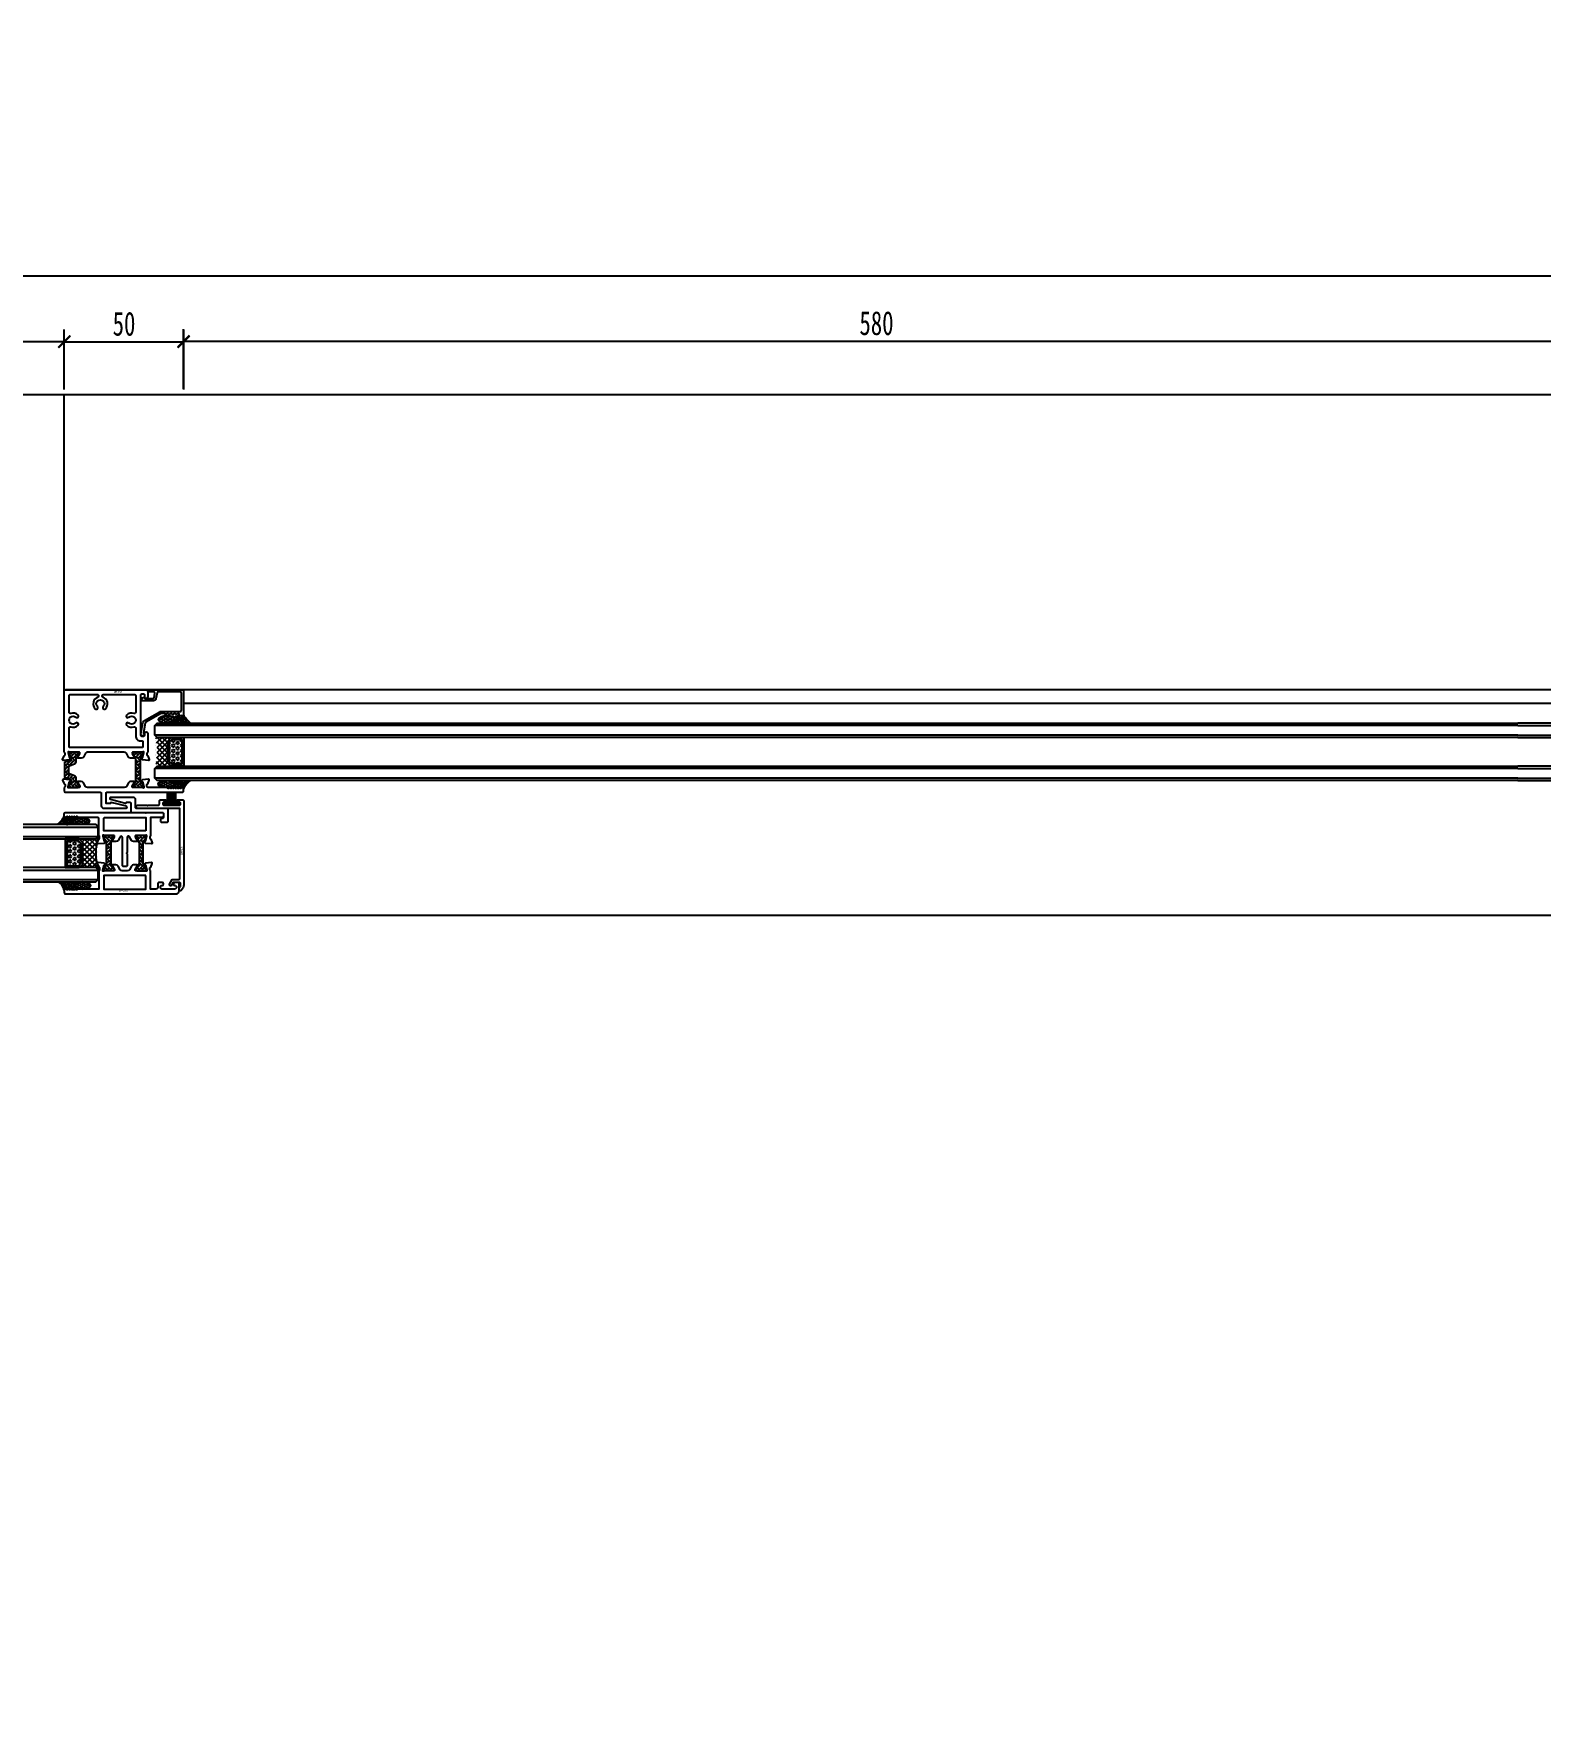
# Model space of a CAD drawing. Header units: millimetres. Extents: x 51249 to 2766742, y -599687 to -1280.
# Drawn here: x 87862 to 88492, y -122276 to -121568 of the extents above; entities that cross this region are included whole.
import ezdxf
from ezdxf.enums import TextEntityAlignment as Align

# ---------------------------------------------------------------- set-up
doc = ezdxf.new("R2010")
doc.units = ezdxf.units.MM
doc.header["$LTSCALE"] = 10
doc.header["$PDMODE"] = 3
doc.linetypes.add('LG', pattern=[4.1, 4, 0.1])
for name, color, linetype in [('2-NORM', 3, 'Continuous'), ('2FC', 2, 'Continuous'), ('2FJ', 4, 'Continuous'), ('2MB1', 3, 'Continuous'), ('2PJ', 4, 'Continuous'), ('2TC', 8, 'Continuous'), ('2ZC', 3, 'Continuous'), ('CHICUN', 6, 'LG'), ('D-Detail(节点图层)', 134, 'Continuous'), ('F-地坪填充', 250, 'Continuous'), ('填充层', 8, 'Continuous'), ('文字', 2, 'Continuous'), ('标注层', 6, 'Continuous'), ('看线层', 4, 'Continuous')]:
    doc.layers.add(name, color=color, linetype=linetype)
doc.styles.add('DIM', font='SimSun.ttf', dxfattribs={"width": 0.7})
doc.styles.add('kld-T', font='ros1.shx', dxfattribs={"width": 0.75, "bigfont": 'hztxt.shx'})
doc.dimstyles.new('25', dxfattribs={"dimscale": 25, "dimtxt": 2, "dimasz": 1, "dimexe": 1, "dimexo": 1, "dimgap": 0.5, "dimtad": 1, "dimdec": 0, "dimzin": 0, "dimdsep": 46, "dimtxsty": 'DIM', "dimblk": 'ARCHTICK', "dimcen": 0, "dimclrd": 5, "dimclre": 5, "dimclrt": 35, "dimadec": 0, "dimazin": 0, "dimtfac": 0.5, "dimtdec": 0, "dimtix": 1, "dimtmove": 2, "dimatfit": 2, "dimldrblk": 'A', "dimfxl": 0, "dimtolj": 1, "dimtzin": 0, "dimlwd": -1, "dimlwe": -1, "dimarcsym": 0})
doc.dimstyles.new('5', dxfattribs={"dimscale": 5, "dimtxt": 2, "dimasz": 1, "dimexe": 1, "dimexo": 1, "dimgap": 0.5, "dimtad": 1, "dimdec": 0, "dimrnd": 5, "dimzin": 0, "dimdsep": 46, "dimtxsty": 'DIM', "dimblk": 'ARCHTICK', "dimcen": 0, "dimclrd": 5, "dimclre": 5, "dimclrt": 35, "dimadec": 0, "dimazin": 0, "dimtfac": 0.5, "dimtdec": 0, "dimtix": 1, "dimtmove": 2, "dimatfit": 2, "dimldrblk": 'A', "dimfxl": 0, "dimtolj": 1, "dimtzin": 0, "dimlwd": -1, "dimlwe": -1, "dimarcsym": 0})

# ---------------------------------------------------------------- blocks, each defined once
blk = doc.blocks.new('A$C65A05CFE')
h = blk.add_hatch()
h.set_pattern_fill('ANSI37', color=3, scale=0.2, style=0)
h.set_pattern_definition([(45, (-817.0369, -920.79526), (-0.4490128, 0.4490128), []), (135, (-817.0369, -920.79526), (-0.4490128, -0.4490128), [])])
h.paths.add_polyline_path([(0, 1), (0, 0), (5.8, 0), (5.8, 1)])
at = {"color": 3}
for p, q in [((1.13, 1), (1.13, 5)), ((1.61, 1), (1.61, 5)), ((2.12, 1), (2.12, 5)), ((2.54, 1), (2.54, 5)), ((3.26, 1), (3.26, 5)), ((3.69, 1), (3.69, 5)), ((4.19, 1), (4.19, 5)), ((4.68, 1), (4.68, 5))]:
    blk.add_line(p, q, dxfattribs=at)
at = {"color": 2}
for q in [(2.5, 5.06), (3.3, 5.06)]:
    blk.add_line((2.9, 1), q, dxfattribs=at)
at = {"color": 3}
blk.add_lwpolyline([(0, 0), (5.8, 0), (5.8, 1), (0, 1)], close=True, dxfattribs=at)
blk = doc.blocks.new('A$C1A1D2990')
at = {"layer": '2TC'}
h = blk.add_hatch(dxfattribs=at)
h.set_pattern_fill('玻璃5', color=256, scale=5, style=0)
h.set_pattern_definition([(0, (-13749.80706, -6473.761), (0.9375, 0.541265875), [0.625, -1.25]), (120, (-13749.80706, -6473.761), (-0.937499998, 0.541265879), [0.625, -1.25]), (60, (-13749.80706, -6473.761), (2e-09, 1.082531754), [-1.25, 0.625])])
edge = h.paths.add_edge_path()
edge.add_ellipse((-6.96, 2), major_axis=(3.6, 0), ratio=0.416362, start_angle=0, end_angle=360)
h = blk.add_hatch(dxfattribs=at)
h.set_pattern_fill('ANSI36', color=256, scale=5, style=0)
h.set_pattern_definition([(45, (-13749.80706, -6473.761), (0.331456304, 1.21533978), [1.5625, -0.3125, 0, -0.3125])])
edge = h.paths.add_edge_path()
edge.add_line((2.95, 3.5), (-6.96, 3.5))
edge.add_ellipse((-6.96, 2), major_axis=(3.6, 0), ratio=0.416362, start_angle=269.99998, end_angle=450, ccw=False)
edge.add_line((-6.96, 0.5), (-6, 0.5))
edge.add_line((-6, 0.5), (-5.29, 0.12))
edge.add_arc((-5.2, 0.3), 0.2, 241.92751, 360)
edge.add_arc((-4.8, 0.3), 0.2, 48.18969, 180, ccw=False)
edge.add_line((-4.67, 0.45), (-4.33, 0.15))
edge.add_arc((-4.2, 0.3), 0.2, 228.18969, 360)
edge.add_arc((-3.8, 0.3), 0.2, 48.18969, 180, ccw=False)
edge.add_line((-3.67, 0.45), (-3.33, 0.15))
edge.add_arc((-3.2, 0.3), 0.2, 228.18969, 360)
edge.add_arc((-2.8, 0.3), 0.2, 48.18969, 180, ccw=False)
edge.add_line((-2.67, 0.45), (-2.33, 0.15))
edge.add_arc((-2.2, 0.3), 0.2, 228.18969, 360)
edge.add_arc((-1.8, 0.3), 0.2, 48.18969, 180, ccw=False)
edge.add_line((-1.67, 0.45), (-1.33, 0.15))
edge.add_arc((-1.2, 0.3), 0.2, 228.18969, 360)
edge.add_arc((-0.8, 0.3), 0.2, 90, 180, ccw=False)
edge.add_line((-0.8, 0.5), (-0.5, 0.5))
edge.add_arc((-0.5, 0), 0.5, 0, 90, ccw=False)
edge.add_arc((9.85, -5.31), 11.19, 128.05738, 151.65777, ccw=False)
at = {"layer": '2PJ'}
blk.add_arc((9.85, -5.31), 11.19, 128.05738, 151.65777, dxfattribs=at)
blk.add_ellipse((-6.96, 2), major_axis=(3.6, 0), ratio=0.416362, dxfattribs=at)
blk = doc.blocks.new('压线-推拉门')
at = {"layer": '2FC'}
blk.add_lwpolyline([(4.59, 8.2, -0.414214), (5.09, 7.7), (5.09, 0.5, -0.414214), (4.59, 0), (-4.59, 0, -0.36397), (-5.08, 0.41), (-5.53, 2.92, 0.36397), (-6.51, 3.75), (-11.41, 3.75, 0.623637), (-11.65, 3.27), (-10.99, 2.42, 0.532847), (-10.49, 2.45), (-10.26, 2.85), (-6.85, 2.85, -0.36397), (-6.35, 2.44), (-6.03, 0.59, -0.466308), (-6.52, 0), (-8.71, 0, 0.414214), (-9.01, -0.3), (-9.01, -0.6, 0.414214), (-8.71, -0.9), (5.49, -0.9, 0.414214), (5.99, -0.4), (5.99, 9.8, 0.414214), (5.69, 10.1), (4.49, 10.1, 0.414214), (4.19, 9.8), (4.19, 9.3, -0.52793), (3.92, 9.11), (2.96, 9.49, 0.52793), (2.69, 9.3, -0.52793), (2.42, 9.11), (1.46, 9.49, 0.52793), (1.19, 9.3, -0.52793), (0.92, 9.11), (-0.04, 9.49, 0.52793), (-0.31, 9.3, -0.52793), (-0.58, 9.11), (-1.54, 9.49, 0.52793), (-1.81, 9.3), (-1.81, 9.1), (-3.38, 9.1, -0.131652), (-3.63, 9.17), (-9.8, 12.73, -0.221695), (-10.04, 13.08), (-10.75, 17.13, 1.815671), (-11.85, 17.58), (-11.05, 13.03, 0.221695), (-10.32, 11.99), (-3.98, 8.33, 0.131652), (-3.48, 8.2)], format="xyb", close=True, dxfattribs=at)
at = {"layer": '文字', "style": 'kld-T', "width": 0.75}
blk.add_text('DH9024', height=0.96, dxfattribs=at).set_placement((-1.68, -0.51), align=Align.MIDDLE_LEFT)
blk = doc.blocks.new('ZKB6+12+62')
at = {"layer": '填充层', "ltscale": 3}
h = blk.add_hatch(dxfattribs=at)
h.set_pattern_fill('ANSI37', color=256, scale=12, style=0)
h.set_pattern_definition([(315, (-165.7339, 7986.186), (1.06066017, 1.06066017), []), (45, (-165.7339, 7986.186), (-1.06066017, 1.06066017), [])])
edge = h.paths.add_edge_path()
edge.add_arc((-16.75, 8.21), 25, 166.1106, 193.88368, ccw=False)
edge.add_line((-41.01, 14.21), (-48.65, 14.21))
edge.add_line((-48.65, 14.21), (-47.15, 12.71))
edge.add_line((-47.15, 12.71), (-47.15, 3.71))
edge.add_line((-47.15, 3.71), (-48.65, 2.21))
edge.add_line((-48.65, 2.21), (-41.02, 2.21))
at = {"layer": '填充层'}
h = blk.add_hatch(dxfattribs=at)
h.set_pattern_fill('HEX', color=256, scale=5, style=0)
h.set_pattern_definition([(180, (167680.854, 413933.6089), (0, 1.082531755), [0.625, -1.25]), (60, (167680.854, 413933.6089), (0.9375000002, -0.5412658775), [0.625, -1.25]), (120, (167680.229, 413933.6089), (0.9375000002, 0.5412658775), [0.625, -1.25])])
h.paths.add_polyline_path([(-47.95, 4.01), (-47.95, 12.41), (-48.95, 13.41), (-53.76, 13.41), (-53.76, 3.01), (-48.95, 3.01)])
at = {"layer": '2MB1', "color": 8}
for p, q in [((-77.48, 19.21), (-40.75, 19.21)), ((-77.48, 15.21), (-40.75, 15.21)), ((-77.48, 1.21), (-40.75, 1.21)), ((-77.48, -2.79), (-40.75, -2.79))]:
    blk.add_line(p, q, dxfattribs=at)
at = {"layer": '2MB1'}
for points in [[(-77.48, 14.21), (-41.75, 14.21), (-40.75, 15.21), (-40.75, 19.21), (-41.75, 20.21), (-77.48, 20.21)], [(-77.48, -3.79), (-41.75, -3.79), (-40.75, -2.79), (-40.75, 1.21), (-41.75, 2.21), (-77.48, 2.21)]]:
    blk.add_lwpolyline(points, dxfattribs=at)
at = {"layer": '看线层'}
for points in [[(-47.15, 3.71), (-47.15, 12.71), (-48.65, 14.21), (-54.56, 14.21), (-54.56, 2.21), (-48.65, 2.21)], [(-47.95, 4.01), (-47.95, 12.41), (-48.95, 13.41), (-53.76, 13.41), (-53.76, 3.01), (-48.95, 3.01)]]:
    blk.add_lwpolyline(points, close=True, dxfattribs=at)
blk.add_arc((-16.75, 8.21), 25, 163.73747, 196.25788, dxfattribs=at)
blk = doc.blocks.new('_ArchTick')
at = {"color": 0, "linetype": 'ByBlock', "const_width": 0.15}
blk.add_lwpolyline([(-0.5, -0.5), (0.5, 0.5)], dxfattribs=at)
blk = doc.blocks.new('*D695')
at = {"color": 5, "ltscale": 0.15}
for p, q in [((87304.34, -121717), (87304.34, -121692)), ((87874.34, -121717), (87874.34, -121692)), ((87304.34, -121697), (87874.34, -121697))]:
    blk.add_line(p, q, dxfattribs=at)
at = {"layer": 'Defpoints', "color": 0, "ltscale": 0.15}
for p in [(87874.34, -121697), (87874.34, -121828.16), (87304.34, -121877.91)]:
    blk.add_point(p, dxfattribs=at)
at = {"color": 5, "ltscale": 0.15, "xscale": 5, "yscale": 5, "zscale": 5, "rotation": 180}
blk.add_blockref('_ArchTick', (87304.34, -121697), dxfattribs=at)
at = {"color": 5, "ltscale": 0.15, "xscale": 5, "yscale": 5, "zscale": 5}
blk.add_blockref('_ArchTick', (87874.34, -121697), dxfattribs=at)
at = {"color": 35, "ltscale": 0.15, "insert": (87589.34, -121689.5), "char_height": 10, "attachment_point": 5, "style": 'DIM'}
blk.add_mtext('\\A1;570', dxfattribs=at)
blk = doc.blocks.new('A')
for p, q in [((-1.435, 1.148), (-1.09, 1.437)), ((-1.09, 1.437), (0, 0)), ((-1.435, 1.148), (-0.369, 0)), ((-0.369, 0), (-2.127, 0)), ((-1.435, -1.148), (-0.369, 0)), ((-1.09, -1.437), (0, 0)), ((-1.435, -1.148), (-1.09, -1.437))]:
    blk.add_line(p, q)
for points in [[(-1.435, 1.148), (-1.09, 1.437), (-0.369, 0), (0, 0)], [(-1.435, -1.148), (-1.09, -1.437), (-0.369, 0), (0, 0)]]:
    blk.add_solid(points)
blk = doc.blocks.new('*D683')
at = {"color": 5, "ltscale": 0.15}
for p, q in [((85954.33, -121689.57), (85954.33, -121664.57)), ((88554.34, -121689.57), (88554.34, -121664.57)), ((85954.33, -121669.57), (88554.34, -121669.57))]:
    blk.add_line(p, q, dxfattribs=at)
at = {"layer": 'Defpoints', "color": 0, "ltscale": 0.15}
for p in [(88554.34, -121669.57), (85954.33, -121759.88), (88554.34, -121759.88)]:
    blk.add_point(p, dxfattribs=at)
at = {"color": 5, "ltscale": 0.15, "xscale": 5, "yscale": 5, "zscale": 5, "rotation": 180}
blk.add_blockref('_ArchTick', (85954.33, -121669.57), dxfattribs=at)
at = {"color": 5, "ltscale": 0.15, "xscale": 5, "yscale": 5, "zscale": 5}
blk.add_blockref('_ArchTick', (88554.34, -121669.57), dxfattribs=at)
at = {"color": 35, "ltscale": 0.15, "insert": (87254.34, -121662.07), "char_height": 10, "attachment_point": 5, "style": 'DIM'}
blk.add_mtext('\\A1;2600', dxfattribs=at)
blk = doc.blocks.new('*D685')
at = {"color": 5, "ltscale": 0.15}
for p, q in [((87874.34, -121717.16), (87874.34, -121692.16)), ((87924.34, -121717.16), (87924.34, -121692.16)), ((87874.34, -121697.16), (87924.34, -121697.16))]:
    blk.add_line(p, q, dxfattribs=at)
at = {"layer": 'Defpoints', "color": 0, "ltscale": 0.15}
for p in [(87924.34, -121697.16), (87874.34, -121746.83), (87924.34, -121826.63)]:
    blk.add_point(p, dxfattribs=at)
at = {"color": 5, "ltscale": 0.15, "xscale": 5, "yscale": 5, "zscale": 5, "rotation": 180}
blk.add_blockref('_ArchTick', (87874.34, -121697.16), dxfattribs=at)
at = {"color": 5, "ltscale": 0.15, "xscale": 5, "yscale": 5, "zscale": 5}
blk.add_blockref('_ArchTick', (87924.34, -121697.16), dxfattribs=at)
at = {"color": 35, "ltscale": 0.15, "insert": (87899.34, -121689.66), "char_height": 10, "attachment_point": 5, "style": 'DIM'}
blk.add_mtext('\\A1;50', dxfattribs=at)
blk = doc.blocks.new('*D1016')
at = {"color": 5, "ltscale": 0.15}
for p, q in [((87924.24, -121716.9), (87924.24, -121691.9)), ((88504.34, -121716.9), (88504.34, -121691.9)), ((87924.24, -121696.9), (88504.34, -121696.9))]:
    blk.add_line(p, q, dxfattribs=at)
at = {"layer": 'Defpoints', "color": 0, "ltscale": 0.15}
for p in [(88504.34, -121696.9), (87924.24, -121845.41), (88504.34, -121845.41)]:
    blk.add_point(p, dxfattribs=at)
at = {"color": 5, "ltscale": 0.15, "xscale": 5, "yscale": 5, "zscale": 5, "rotation": 180}
blk.add_blockref('_ArchTick', (87924.24, -121696.9), dxfattribs=at)
at = {"color": 5, "ltscale": 0.15, "xscale": 5, "yscale": 5, "zscale": 5}
blk.add_blockref('_ArchTick', (88504.34, -121696.9), dxfattribs=at)
at = {"color": 35, "ltscale": 0.15, "insert": (88214.29, -121689.4), "char_height": 10, "attachment_point": 5, "style": 'DIM'}
blk.add_mtext('\\A1;580', dxfattribs=at)
blk = doc.blocks.new('*D1063')
at = {"layer": 'D-Detail(节点图层)', "color": 5, "ltscale": 0.15}
for p, q in [((2766616.97, -121582.06), (2766741.97, -121582.06)), ((2766716.97, -121582.06), (2766716.97, -599673.13)), ((2766698.33, -599673.13), (2766741.97, -599673.13))]:
    blk.add_line(p, q, dxfattribs=at)
at = {"layer": 'Defpoints', "color": 0, "ltscale": 0.15}
for p in [(55453.76, -121582.06), (2766673.33, -599673.13), (2766716.97, -599673.13)]:
    blk.add_point(p, dxfattribs=at)
at = {"layer": 'D-Detail(节点图层)', "color": 5, "ltscale": 0.15, "xscale": 25, "yscale": 25, "zscale": 25}
for p, rotation in [((2766716.97, -121582.06), 90), ((2766716.97, -599673.13), 270)]:
    blk.add_blockref('_ArchTick', p, dxfattribs=dict(at, rotation=rotation))
at = {"layer": 'D-Detail(节点图层)', "color": 35, "ltscale": 0.15, "insert": (2766679.47, -360627.6), "char_height": 50, "attachment_point": 5, "rotation": 90, "style": 'DIM'}
blk.add_mtext('\\A1;478091', dxfattribs=at)

msp = doc.modelspace()

# ---------------------------------------------------------------- hatches: boundary and pattern name
at = {"layer": '2TC'}
h = msp.add_hatch(dxfattribs=at)
h.set_pattern_fill('AR-HBONE', color=256, scale=0.01, angle=-90, style=0)
h.set_pattern_definition([(225, (87907.3328, -121883.7409), (-1.43684, -7e-16), [3.048, -1.016]), (135, (87906.6144, -121884.4593), (-1.43684, -7e-16), [3.048, -1.016])])
h.paths.add_polyline_path([(87904.33, -121872.11, 0.131652), (87904.17, -121871.51), (87903.73, -121870.74), (87903.16, -121869.76, -0.305075), (87903.18, -121869.52, -0.561128), (87903.53, -121868.94), (87906.93, -121868.94, -0.561127), (87907.29, -121869.52, -0.305074), (87907.3, -121869.76), (87906.74, -121870.74), (87906.29, -121871.51, 0.131652), (87906.13, -121872.11), (87906.13, -121876.34), (87906.13, -121880.57, 0.131653), (87906.29, -121881.17), (87906.74, -121881.94), (87907.3, -121882.92, -0.305073), (87907.29, -121883.16, -0.561127), (87906.93, -121883.74), (87903.53, -121883.74, -0.561127), (87903.18, -121883.16, -0.305074), (87903.16, -121882.92), (87903.73, -121881.94), (87904.17, -121881.17, 0.131652), (87904.33, -121880.57), (87904.33, -121876.34)])
h.paths.add_polyline_path([(87874.41, -121873.52, -0.315299), (87874.68, -121873.15), (87877.11, -121872.26, 0.302426), (87877.31, -121871.99, 0.143612), (87877.15, -121871.34), (87876.24, -121869.76, -0.305058), (87876.25, -121869.52, -0.561127), (87876.61, -121868.94), (87880.01, -121868.94, -0.561128), (87880.36, -121869.52, -0.305075), (87880.38, -121869.76), (87879.47, -121871.34, 0.131652), (87879.31, -121871.94), (87879.31, -121872.89, -0.315299), (87878.65, -121873.83), (87876.48, -121874.62, 0.315299), (87876.21, -121874.99), (87876.21, -121877.69, 0.315299), (87876.48, -121878.06), (87878.65, -121878.85, -0.315299), (87879.31, -121879.79), (87879.31, -121880.75, 0.131652), (87879.47, -121881.35), (87880.38, -121882.92, -0.305075), (87880.36, -121883.16, -0.561128), (87880.01, -121883.74), (87876.61, -121883.74, -0.561127), (87876.25, -121883.16, -0.305058), (87876.24, -121882.92), (87877.15, -121881.35, 0.143612), (87877.31, -121880.69, 0.302426), (87877.11, -121880.42), (87874.68, -121879.54, -0.315299), (87874.41, -121879.16)])
h = msp.add_hatch(dxfattribs=at)
h.set_pattern_fill('AR-HBONE', color=256, scale=0.01, angle=-90, style=0)
h.set_pattern_definition([(315, (87730.6937, -122079.6696), (1.436841, -6e-16), [3.048, -1.016]), (45, (87731.4121, -122080.388), (1.436841, -6e-16), [3.048, -1.016])])
edge = h.paths.add_edge_path()
edge.add_arc((87890.8, -121906.99), 1.2, 359.99994, 390.04785)
edge.add_line((87891.84, -121906.39), (87891.39, -121905.62))
edge.add_line((87891.39, -121905.62), (87890.83, -121904.64))
edge.add_arc((87891.01, -121904.54), 0.21, 180.00041, 209.90513, ccw=False)
edge.add_line((87890.8, -121904.54), (87890.8, -121904.22))
edge.add_arc((87891.2, -121904.22), 0.4, 90, 180, ccw=False)
edge.add_line((87891.2, -121903.82), (87894.6, -121903.82))
edge.add_arc((87894.6, -121904.22), 0.4, 0, 90, ccw=False)
edge.add_line((87895, -121904.22), (87895, -121904.54))
edge.add_arc((87894.79, -121904.54), 0.21, -29.90455, 0.00003, ccw=False)
edge.add_line((87894.97, -121904.64), (87894.4, -121905.62))
edge.add_line((87894.4, -121905.62), (87893.96, -121906.39))
edge.add_arc((87895, -121906.99), 1.2, 149.95205, 179.99998)
edge.add_line((87893.8, -121906.99), (87893.8, -121911.22))
edge.add_line((87893.8, -121911.22), (87893.8, -121915.46))
edge.add_arc((87895, -121915.46), 1.2, 180.00007, 210.04795)
edge.add_line((87893.96, -121916.06), (87894.4, -121916.82))
edge.add_line((87894.4, -121916.82), (87894.97, -121917.81))
edge.add_arc((87894.79, -121917.91), 0.21, -0.00028, 29.90453, ccw=False)
edge.add_line((87895, -121917.91), (87895, -121918.22))
edge.add_arc((87894.6, -121918.22), 0.4, -90, 0, ccw=False)
edge.add_line((87894.6, -121918.62), (87891.2, -121918.62))
edge.add_arc((87891.2, -121918.22), 0.4, 180, 270, ccw=False)
edge.add_line((87890.8, -121918.22), (87890.8, -121917.91))
edge.add_arc((87891.01, -121917.91), 0.21, 150.09489, 179.99984, ccw=False)
edge.add_line((87890.83, -121917.81), (87891.39, -121916.82))
edge.add_line((87891.39, -121916.82), (87891.84, -121916.06))
edge.add_arc((87890.8, -121915.46), 1.2, 329.95215, 360.00001)
edge.add_line((87892, -121915.46), (87892, -121911.22))
edge.add_line((87892, -121911.22), (87892, -121906.99))
h = msp.add_hatch(dxfattribs=at)
h.set_pattern_fill('AR-HBONE', color=256, scale=0.01, angle=-90, style=0)
h.set_pattern_definition([(225, (88068.7149, -122079.6696), (-1.436841, -2e-16), [3.048, -1.016]), (135, (88067.9965, -122080.388), (-1.436841, -2e-16), [3.048, -1.016])])
edge = h.paths.add_edge_path()
edge.add_arc((87908.61, -121906.99), 1.2, 149.95215, 180.00006, ccw=False)
edge.add_line((87907.57, -121906.39), (87908.01, -121905.62))
edge.add_line((87908.01, -121905.62), (87908.58, -121904.64))
edge.add_arc((87908.4, -121904.54), 0.21, 330.09487, 359.99959)
edge.add_line((87908.61, -121904.54), (87908.61, -121904.22))
edge.add_arc((87908.21, -121904.22), 0.4, 0, 90)
edge.add_line((87908.21, -121903.82), (87904.81, -121903.82))
edge.add_arc((87904.81, -121904.22), 0.4, 90, 180)
edge.add_line((87904.41, -121904.22), (87904.41, -121904.54))
edge.add_arc((87904.62, -121904.54), 0.21, 179.99997, 209.90455)
edge.add_line((87904.44, -121904.64), (87905.01, -121905.62))
edge.add_line((87905.01, -121905.62), (87905.45, -121906.39))
edge.add_arc((87904.41, -121906.99), 1.2, 0.00002, 30.04795, ccw=False)
edge.add_line((87905.61, -121906.99), (87905.61, -121911.22))
edge.add_line((87905.61, -121911.22), (87905.61, -121915.46))
edge.add_arc((87904.41, -121915.46), 1.2, 329.95205, 359.99993, ccw=False)
edge.add_line((87905.45, -121916.06), (87905.01, -121916.82))
edge.add_line((87905.01, -121916.82), (87904.44, -121917.81))
edge.add_arc((87904.62, -121917.91), 0.21, 150.09547, 180.00028)
edge.add_line((87904.41, -121917.91), (87904.41, -121918.22))
edge.add_arc((87904.81, -121918.22), 0.4, 180, 270)
edge.add_line((87904.81, -121918.62), (87908.21, -121918.62))
edge.add_arc((87908.21, -121918.22), 0.4, 270, 360)
edge.add_line((87908.61, -121918.22), (87908.61, -121917.91))
edge.add_arc((87908.4, -121917.91), 0.21, 0.00016, 29.90511)
edge.add_line((87908.58, -121917.81), (87908.01, -121916.82))
edge.add_line((87908.01, -121916.82), (87907.57, -121916.06))
edge.add_arc((87908.61, -121915.46), 1.2, 179.99999, 210.04785, ccw=False)
edge.add_line((87907.41, -121915.46), (87907.41, -121911.22))
edge.add_line((87907.41, -121911.22), (87907.41, -121906.99))
h = msp.add_hatch(dxfattribs=at)
h.set_pattern_fill('ANSI36', color=256, scale=5, style=0)
h.set_pattern_definition([(135, (101624.6431, -128400.5105), (-0.331456304, 1.21533978), [1.5625, -0.3125, 0, -0.3125])])
edge = h.paths.add_edge_path()
edge.add_ellipse((87881.8, -121924.75), major_axis=(-3.6, 0), ratio=0.416362, start_angle=270, end_angle=450.00002)
edge.add_line((87881.8, -121926.25), (87880.84, -121926.25))
edge.add_line((87880.84, -121926.25), (87880.13, -121926.63))
edge.add_arc((87880.04, -121926.45), 0.2, 180, 298.07249, ccw=False)
edge.add_arc((87879.64, -121926.45), 0.2, 360, 491.81031)
edge.add_line((87879.5, -121926.3), (87879.17, -121926.6))
edge.add_arc((87879.04, -121926.45), 0.2, 180, 311.81031, ccw=False)
edge.add_arc((87878.64, -121926.45), 0.2, 360, 491.81031)
edge.add_line((87878.5, -121926.3), (87878.17, -121926.6))
edge.add_arc((87878.04, -121926.45), 0.2, 180, 311.81031, ccw=False)
edge.add_arc((87877.64, -121926.45), 0.2, 360, 491.81031)
edge.add_line((87877.5, -121926.3), (87877.17, -121926.6))
edge.add_arc((87877.04, -121926.45), 0.2, 180, 311.81031, ccw=False)
edge.add_arc((87876.64, -121926.45), 0.2, 360, 491.81031)
edge.add_line((87876.5, -121926.3), (87876.17, -121926.6))
edge.add_arc((87876.04, -121926.45), 0.2, 180, 311.81031, ccw=False)
edge.add_arc((87875.64, -121926.45), 0.2, 360, 450)
edge.add_line((87875.64, -121926.25), (87875.34, -121926.25))
edge.add_arc((87877.89, -121932.92), 7.15, 470.96604, 479.84915)
edge.add_arc((87869.04, -121927.86), 5.42, 372.11102, 418.29703)
edge.add_line((87871.88, -121923.25), (87881.8, -121923.25))
h = msp.add_hatch(dxfattribs=at)
h.set_pattern_fill('玻璃5', color=256, scale=5, style=0)
h.set_pattern_definition([(180, (101624.6431, -128400.5105), (-0.9375, 0.541265875), [0.625, -1.25]), (60, (101624.6431, -128400.5105), (0.937499998, 0.541265879), [0.625, -1.25]), (120, (101624.6431, -128400.5105), (-2e-09, 1.082531754), [-1.25, 0.625])])
edge = h.paths.add_edge_path()
edge.add_ellipse((87881.8, -121924.75), major_axis=(-3.6, 0), ratio=0.416362, start_angle=0, end_angle=360, ccw=False)
at = {"layer": '填充层', "ltscale": 3}
h = msp.add_hatch(dxfattribs=at)
h.set_pattern_fill('ANSI37', color=256, scale=12, style=0)
h.set_pattern_definition([(225, (88036.2184, -113890.794), (-1.06066017, 1.06066017), []), (135, (88036.2184, -113890.794), (1.06066017, 1.06066017), [])])
edge = h.paths.add_edge_path()
edge.add_arc((87888.24, -121868.77), 25, 346.11641, 373.8895, ccw=False)
edge.add_line((87912.51, -121874.77), (87919.14, -121874.77))
edge.add_line((87919.14, -121874.77), (87917.64, -121873.27))
edge.add_line((87917.64, -121873.27), (87917.64, -121864.27))
edge.add_line((87917.64, -121864.27), (87919.14, -121862.77))
edge.add_line((87919.14, -121862.77), (87912.51, -121862.77))
at = {"layer": '填充层'}
h = msp.add_hatch(dxfattribs=at)
h.set_pattern_fill('HEX', color=256, scale=5, style=0)
h.set_pattern_definition([(7e-15, (-79810.3694, 292056.6288), (0, 1.082531755), [0.625, -1.25]), (120, (-79810.3694, 292056.6288), (-0.9375000002, -0.5412658775), [0.625, -1.25]), (60, (-79809.7444, 292056.6288), (-0.9375000002, 0.5412658775), [0.625, -1.25])])
h.paths.add_polyline_path([(87918.44, -121872.97), (87918.44, -121864.57), (87919.44, -121863.57), (87923.54, -121863.57), (87923.54, -121873.97), (87919.44, -121873.97)])

# ---------------------------------------------------------------- linework, layer by layer
at = {"color": 2, "ltscale": 0.15}
msp.add_line((87924.24, -121848.39), (88504.34, -121848.39), dxfattribs=at)
at = {"layer": '2-NORM', "color": 134}
for p, q in [((85954.33, -121719.24), (88554.34, -121719.24)), ((87874.34, -121843.29), (87874.34, -121719.24)), ((85950.55, -121937.19), (88555.34, -121937.19))]:
    msp.add_line(p, q, dxfattribs=at)
at = {"layer": '2FC', "color": 2}
msp.add_lwpolyline([(87915.83, -121896.22, -0.414214), (87915.33, -121896.72), (87915.13, -121896.72, 0.414214), (87914.63, -121897.22), (87914.63, -121897.72, 0.414214), (87915.13, -121898.22), (87917.33, -121898.22, 0.414214), (87917.83, -121897.72), (87917.83, -121893.02, 0.414214), (87917.33, -121892.52), (87904.66, -121892.52, -0.414214), (87904.16, -121892.02), (87904.16, -121888.87, 0.414214), (87903.16, -121887.87), (87893.76, -121887.87, 0.924324), (87893.7, -121888.67), (87900.01, -121890.27, 0.46105), (87900.36, -121889.97), (87900.36, -121889.87), (87901.66, -121889.87, -0.414214), (87902.16, -121890.37), (87902.16, -121893.72, 0.414214), (87902.66, -121894.22), (87915.33, -121894.22, -0.414214), (87915.83, -121894.72)], format="xyb", close=True, dxfattribs=at)
at = {"layer": '2FJ'}
for points in [[(87876.48, -121874.62), (87878.65, -121873.83, 0.315299), (87879.31, -121872.89), (87879.31, -121871.94, -0.131652), (87879.47, -121871.34), (87880.38, -121869.76, 0.131652), (87880.41, -121869.65), (87880.41, -121869.34, 0.414214), (87880.01, -121868.94), (87876.61, -121868.94, 0.414214), (87876.21, -121869.34), (87876.21, -121869.65, 0.131638), (87876.24, -121869.76), (87877.15, -121871.34, -0.143612), (87877.31, -121871.99, -0.302426), (87877.11, -121872.26), (87874.68, -121873.15, 0.315299), (87874.41, -121873.52), (87874.41, -121879.16, 0.315299), (87874.68, -121879.54), (87877.11, -121880.42, -0.302426), (87877.31, -121880.69, -0.143612), (87877.15, -121881.35), (87876.24, -121882.92, 0.131638), (87876.21, -121883.03), (87876.21, -121883.34, 0.414214), (87876.61, -121883.74), (87880.01, -121883.74, 0.414214), (87880.41, -121883.34), (87880.41, -121883.03, 0.131652), (87880.38, -121882.92), (87879.47, -121881.35, -0.131652), (87879.31, -121880.75), (87879.31, -121879.79, 0.315299), (87878.65, -121878.85), (87876.48, -121878.06, -0.315299), (87876.21, -121877.69), (87876.21, -121874.99, -0.315299)], [(87906.13, -121880.57, 0.131865), (87906.29, -121881.17), (87906.74, -121881.94), (87907.3, -121882.92, -0.13123), (87907.33, -121883.03), (87907.33, -121883.34, -0.414214), (87906.93, -121883.74), (87903.53, -121883.74, -0.414214), (87903.13, -121883.34), (87903.13, -121883.03, -0.131229), (87903.16, -121882.92), (87903.73, -121881.94), (87904.17, -121881.17, 0.131865), (87904.33, -121880.57), (87904.33, -121876.34), (87904.33, -121872.11, 0.131865), (87904.17, -121871.51), (87903.73, -121870.74), (87903.16, -121869.76, -0.13123), (87903.13, -121869.65), (87903.13, -121869.34, -0.414214), (87903.53, -121868.94), (87906.93, -121868.94, -0.414214), (87907.33, -121869.34), (87907.33, -121869.65, -0.131231), (87907.3, -121869.76), (87906.74, -121870.74), (87906.29, -121871.51, 0.131865), (87906.13, -121872.11), (87906.13, -121876.34)], [(87892, -121906.99, 0.131865), (87891.84, -121906.39), (87891.39, -121905.62), (87890.83, -121904.64, -0.13123), (87890.8, -121904.54), (87890.8, -121904.22, -0.414214), (87891.2, -121903.82), (87894.6, -121903.82, -0.414214), (87895, -121904.22), (87895, -121904.54, -0.131229), (87894.97, -121904.64), (87894.4, -121905.62), (87893.96, -121906.39, 0.131865), (87893.8, -121906.99), (87893.8, -121911.22), (87893.8, -121915.46, 0.131865), (87893.96, -121916.06), (87894.4, -121916.82), (87894.97, -121917.81, -0.13123), (87895, -121917.91), (87895, -121918.22, -0.414214), (87894.6, -121918.62), (87891.2, -121918.62, -0.414214), (87890.8, -121918.22), (87890.8, -121917.91, -0.131231), (87890.83, -121917.81), (87891.39, -121916.82), (87891.84, -121916.06, 0.131865), (87892, -121915.46), (87892, -121911.22)], [(87907.41, -121906.99, -0.131865), (87907.57, -121906.39), (87908.01, -121905.62), (87908.58, -121904.64, 0.13123), (87908.61, -121904.54), (87908.61, -121904.22, 0.414214), (87908.21, -121903.82), (87904.81, -121903.82, 0.414214), (87904.41, -121904.22), (87904.41, -121904.54, 0.131229), (87904.44, -121904.64), (87905.01, -121905.62), (87905.45, -121906.39, -0.131865), (87905.61, -121906.99), (87905.61, -121911.22), (87905.61, -121915.46, -0.131865), (87905.45, -121916.06), (87905.01, -121916.82), (87904.44, -121917.81, 0.13123), (87904.41, -121917.91), (87904.41, -121918.22, 0.414214), (87904.81, -121918.62), (87908.21, -121918.62, 0.414214), (87908.61, -121918.22), (87908.61, -121917.91, 0.131231), (87908.58, -121917.81), (87908.01, -121916.82), (87907.57, -121916.06, -0.131865), (87907.41, -121915.46), (87907.41, -121911.22)]]:
    msp.add_lwpolyline(points, format="xyb", close=True, dxfattribs=at)
at = {"layer": '2MB1', "color": 8}
for p, q in [((88482.77, -121857.77), (87912.24, -121857.77)), ((88482.77, -121861.77), (87912.24, -121861.77)), ((88482.77, -121875.77), (87912.24, -121875.77)), ((88482.77, -121879.77), (87912.24, -121879.77))]:
    msp.add_line(p, q, dxfattribs=at)
at = {"layer": '2MB1'}
for points in [[(88482.77, -121862.77), (87913.24, -121862.77), (87912.24, -121861.77), (87912.24, -121857.77), (87913.24, -121856.77), (88482.77, -121856.77)], [(88482.77, -121880.77), (87913.24, -121880.77), (87912.24, -121879.77), (87912.24, -121875.77), (87913.24, -121874.77), (88482.77, -121874.77)]]:
    msp.add_lwpolyline(points, dxfattribs=at)
at = {"layer": '2PJ'}
msp.add_arc((87869.04, -121927.86), 5.42, 12.11102, 58.29703, dxfattribs=at)
at = {"layer": '2PJ', "extrusion": (0, 0, -1)}
msp.add_ellipse((87881.8, -121924.75), major_axis=(-3.6, 0), ratio=0.416362, dxfattribs=at)
at = {"layer": '2ZC'}
for points in [[(87909.24, -121843.29), (87909.24, -121845.89, -1), (87908.04, -121845.89), (87908.04, -121845.19, 0.414214), (87907.54, -121844.69), (87906.74, -121844.69, 0.414214), (87906.24, -121845.19), (87906.24, -121861.69, 0.414214), (87906.74, -121862.19), (87907.54, -121862.19, 0.414214), (87908.04, -121861.69), (87908.04, -121860.99, -1), (87909.24, -121860.99), (87909.24, -121868.82, -0.227735), (87909.12, -121869.05, 0.227735), (87908.94, -121869.44), (87908.94, -121870.14, 0.414214), (87909.24, -121870.44), (87909.34, -121870.44), (87909.92, -121872.04, -0.548619), (87909.61, -121872.44), (87907.03, -121872.21), (87906.59, -121871.78, -0.57735), (87906.68, -121871.45), (87907.07, -121871.34), (87907.64, -121869.24), (87907.64, -121869.04, 0.843039), (87907.05, -121868.94), (87903.04, -121868.94, 0.414214), (87902.74, -121869.24), (87902.74, -121869.55), (87903.71, -121871.14, -0.585524), (87903.54, -121871.44), (87902.11, -121871.44, -0.261413), (87901.26, -121870.96), (87900.32, -121869.42, 0.261413), (87899.46, -121868.94), (87884.11, -121868.94, 0.261413), (87883.26, -121869.42), (87882.32, -121870.96, -0.261413), (87881.46, -121871.44), (87880.04, -121871.44, -0.585524), (87879.87, -121871.14), (87880.84, -121869.55), (87880.84, -121869.24, 0.414214), (87880.54, -121868.94), (87876.52, -121868.94, 0.843039), (87875.94, -121869.04), (87875.94, -121869.24), (87876.5, -121871.34), (87876.89, -121871.45, -0.57735), (87876.98, -121871.78), (87876.55, -121872.21), (87873.96, -121872.44, -0.548619), (87873.65, -121872.04), (87874.24, -121870.44), (87874.34, -121870.44, 0.414214), (87874.64, -121870.14), (87874.64, -121869.44, 0.227735), (87874.45, -121869.05, -0.227735), (87874.34, -121868.82), (87874.34, -121843.29, -0.414214), (87874.84, -121842.79), (87908.74, -121842.79, -0.414214)], [(87904.24, -121845.29), (87904.24, -121852.25, -0.52085), (87903.56, -121852.72, 0.286717), (87900.45, -121853.38, 1), (87901.36, -121854.32, -2.35259), (87901.36, -121856.76, 1), (87900.45, -121857.7, 0.286717), (87903.56, -121858.36, -0.52085), (87904.24, -121858.83), (87904.24, -121862.19, 0.414214), (87906.24, -121864.19), (87906.94, -121864.19, -0.414214), (87907.24, -121864.49), (87907.24, -121866.64, -0.414214), (87906.94, -121866.94), (87876.64, -121866.94, -0.414214), (87876.34, -121866.64), (87876.34, -121858.83, -0.52085), (87877.01, -121858.36, 0.286717), (87880.12, -121857.7, 1), (87879.22, -121856.76, -2.35259), (87879.22, -121854.32, 1), (87880.12, -121853.38, 0.286717), (87877.01, -121852.72, -0.52085), (87876.34, -121852.25), (87876.34, -121845.29, -0.414214), (87876.84, -121844.79), (87888.14, -121844.79, -0.414214), (87888.64, -121845.29), (87888.64, -121845.44, -0.306667), (87888.32, -121845.91, 0.532488), (87887.28, -121850.77, 1), (87888.21, -121849.87, -2.35259), (87890.66, -121849.87, 1), (87891.6, -121850.77, 0.532488), (87890.55, -121845.91, -0.306667), (87890.24, -121845.44), (87890.24, -121845.29, -0.414214), (87890.74, -121844.79), (87903.74, -121844.79, -0.414214)], [(87922.24, -121883.94, -0.648232), (87921.9, -121884.09), (87921.57, -121883.79, 0.648232), (87921.24, -121883.94, -0.648232), (87920.9, -121884.09), (87920.57, -121883.79, 0.648232), (87920.24, -121883.94, -0.648232), (87919.9, -121884.09), (87919.57, -121883.79, 0.648232), (87919.24, -121883.94, -0.648232), (87918.9, -121884.09), (87918.57, -121883.79, 0.648232), (87918.24, -121883.94, -0.56619), (87917.94, -121884.12), (87917.24, -121883.74), (87909.44, -121883.74, -0.414214), (87908.94, -121883.24), (87908.94, -121882.54, -0.414214), (87909.24, -121882.24), (87909.34, -121882.24), (87909.92, -121880.64, 0.548619), (87909.61, -121880.24), (87907.03, -121880.47), (87906.59, -121880.9, 0.57735), (87906.68, -121881.23), (87907.07, -121881.34), (87907.64, -121883.44), (87907.64, -121883.64, -0.843039), (87907.05, -121883.74), (87903.04, -121883.74, -0.414214), (87902.74, -121883.44), (87902.74, -121883.14), (87903.71, -121881.55, 0.585524), (87903.54, -121881.24), (87902.11, -121881.24, 0.261413), (87901.26, -121881.72), (87900.32, -121883.26, -0.261413), (87899.46, -121883.74), (87884.11, -121883.74, -0.261413), (87883.26, -121883.26), (87882.32, -121881.72, 0.261413), (87881.46, -121881.24), (87880.04, -121881.24, 0.585524), (87879.87, -121881.55), (87880.84, -121883.14), (87880.84, -121883.44, -0.414214), (87880.54, -121883.74), (87876.52, -121883.74, -0.843039), (87875.94, -121883.64), (87875.94, -121883.44), (87876.5, -121881.34), (87876.89, -121881.23, 0.57735), (87876.98, -121880.9), (87876.55, -121880.47), (87873.96, -121880.24, 0.548619), (87873.65, -121880.64), (87874.24, -121882.24), (87874.34, -121882.24, -0.414214), (87874.64, -121882.54), (87874.64, -121883.24, -0.227735), (87874.45, -121883.63, 0.227735), (87874.34, -121883.87), (87874.34, -121885.24, 0.414214), (87874.84, -121885.74), (87889.54, -121885.74, -0.414214), (87889.84, -121886.04), (87889.84, -121891.39, 0.414214), (87890.84, -121892.39), (87900.24, -121892.39, 0.882992), (87900.33, -121891.6), (87894.01, -121890, 0.488938), (87893.64, -121890.29), (87893.64, -121890.39), (87891.84, -121890.39), (87891.84, -121886.04, -0.414214), (87892.14, -121885.74), (87923.74, -121885.74, 0.414214), (87924.24, -121885.24), (87924.24, -121884.24, 0.414214), (87923.74, -121883.74), (87923.44, -121883.74, 0.414214), (87923.24, -121883.94, -0.648232), (87922.9, -121884.09), (87922.57, -121883.79, 0.648232)], [(87922.24, -121922.22, 0.414214), (87922.74, -121921.72), (87922.74, -121892.47), (87904.94, -121892.47, -0.414214), (87904.44, -121891.97), (87904.44, -121891.67, -0.414214), (87904.94, -121891.17), (87908.83, -121891.17), (87909.13, -121891.47), (87909.43, -121891.17), (87913.64, -121891.17, 0.414214), (87914.14, -121890.67), (87914.14, -121889.32, -0.414214), (87914.64, -121888.82), (87916.69, -121888.82, -0.414214), (87917.19, -121889.32, -0.414214), (87916.69, -121889.82), (87916.04, -121889.82, 0.414214), (87915.54, -121890.32), (87915.54, -121890.62, 0.414214), (87916.04, -121891.12), (87922.54, -121891.12, 0.414214), (87923.04, -121890.62), (87923.04, -121890.32, 0.414214), (87922.54, -121889.82), (87921.89, -121889.82, -0.414214), (87921.39, -121889.32, -0.414214), (87921.89, -121888.82), (87923.84, -121888.82, -0.414214), (87924.34, -121889.32), (87924.34, -121924.5, -0.222724), (87923.26, -121926.81, -0.635692), (87922.44, -121926.42), (87922.44, -121926.01, -0.191497), (87922.57, -121925.67, 0.191497), (87923.04, -121924.5), (87923.04, -121924.02, 0.414214), (87922.54, -121923.52), (87919.94, -121923.52), (87919.27, -121924.67, -1), (87918.41, -121924.17), (87919.53, -121922.22)], [(87897.71, -121904.38), (87896.82, -121905.85, -0.261413), (87895.96, -121906.32), (87894.54, -121906.32, -0.585524), (87894.37, -121906.02), (87895.34, -121904.43), (87895.34, -121904.12, 0.414214), (87895.04, -121903.82), (87891.02, -121903.82, 0.843039), (87890.44, -121903.92), (87890.44, -121904.12), (87891, -121906.23), (87891.39, -121906.33, -0.57735), (87891.48, -121906.67), (87891.05, -121907.1), (87888.46, -121907.32, -0.548619), (87888.15, -121906.92), (87888.74, -121905.32), (87888.84, -121905.32, 0.414214), (87889.14, -121905.02), (87889.14, -121904.32, 0.227735), (87888.95, -121903.93, -0.227735), (87888.84, -121903.7), (87888.84, -121896.72, 0.414214), (87888.34, -121896.22), (87880.34, -121896.22), (87879.63, -121895.85, 0.56619), (87879.34, -121896.02, -0.648232), (87879, -121896.17), (87878.67, -121895.88, 0.648232), (87878.34, -121896.02, -0.648232), (87878, -121896.17), (87877.67, -121895.88, 0.648232), (87877.34, -121896.02, -0.648232), (87877, -121896.17), (87876.67, -121895.88, 0.648232), (87876.34, -121896.02, -0.648232), (87876, -121896.17), (87875.67, -121895.88, 0.648232), (87875.34, -121896.02, -0.414214), (87875.14, -121896.22), (87874.84, -121896.22, -0.414214), (87874.34, -121895.72), (87874.34, -121894.72, -0.414214), (87874.84, -121894.22), (87908.14, -121894.22), (87908.44, -121894.52), (87908.74, -121894.22), (87915.34, -121894.22, -0.414214), (87915.84, -121894.72), (87915.84, -121895.72, -0.414214), (87915.34, -121896.22), (87910.49, -121896.22), (87910.49, -121903.7, -0.227735), (87910.37, -121903.93, 0.227735), (87910.19, -121904.32), (87910.19, -121905.02, 0.414214), (87910.49, -121905.32), (87910.59, -121905.32), (87911.17, -121906.92, -0.548619), (87910.86, -121907.32), (87908.28, -121907.1), (87907.84, -121906.67, -0.57735), (87907.93, -121906.33), (87908.32, -121906.23), (87908.89, -121904.12), (87908.89, -121903.92, 0.843039), (87908.3, -121903.82), (87904.29, -121903.82, 0.414214), (87903.99, -121904.12), (87903.99, -121904.43), (87904.96, -121906.02, -0.585524), (87904.79, -121906.32), (87903.36, -121906.32, -0.261413), (87902.51, -121905.85), (87901.56, -121904.3, 0.757667), (87900.64, -121904.56), (87900.64, -121910.92), (87900.34, -121911.22), (87900.64, -121911.52), (87900.64, -121916.32, -0.414214), (87900.14, -121916.82), (87899.14, -121916.82, -0.414214), (87898.64, -121916.32), (87898.64, -121904.64, 0.757667)], [(87908.49, -121901.82), (87890.84, -121901.82), (87890.84, -121896.72, -0.414214), (87891.34, -121896.22), (87908.49, -121896.22)], [(87921.94, -121923.52), (87920.64, -121923.52, 1), (87920.64, -121924.72), (87920.74, -121924.72, -0.414214), (87921.24, -121925.22), (87921.24, -121925.72, -0.414214), (87920.74, -121926.22), (87915.14, -121926.22, -0.414214), (87914.64, -121925.72), (87914.64, -121925.22, -0.414214), (87915.14, -121924.72), (87915.24, -121924.72, 1), (87915.24, -121923.52), (87913.94, -121923.52, 0.414214), (87913.44, -121924.02), (87913.44, -121925.72, -0.414214), (87912.94, -121926.22), (87910.49, -121926.22), (87910.49, -121918.75, 0.227735), (87910.37, -121918.51, -0.227735), (87910.19, -121918.12), (87910.19, -121917.42, -0.414214), (87910.49, -121917.12), (87910.59, -121917.12), (87911.17, -121915.53, 0.548619), (87910.86, -121915.13), (87908.28, -121915.35), (87907.84, -121915.78, 0.57735), (87907.93, -121916.12), (87908.32, -121916.22), (87908.89, -121918.32), (87908.89, -121918.52, -0.843039), (87908.3, -121918.62), (87904.29, -121918.62, -0.414214), (87903.99, -121918.32), (87903.99, -121918.02), (87904.96, -121916.43, 0.585524), (87904.79, -121916.12), (87903.36, -121916.12, 0.261413), (87902.51, -121916.6), (87901.57, -121918.15, -0.261413), (87900.71, -121918.62), (87898.61, -121918.62, -0.261413), (87897.76, -121918.15), (87896.82, -121916.6, 0.261413), (87895.96, -121916.12), (87894.54, -121916.12, 0.585524), (87894.37, -121916.43), (87895.34, -121918.02), (87895.34, -121918.32, -0.414214), (87895.04, -121918.62), (87891.02, -121918.62, -0.843039), (87890.44, -121918.52), (87890.44, -121918.32), (87891, -121916.22), (87891.39, -121916.12, 0.57735), (87891.48, -121915.78), (87891.05, -121915.35), (87888.46, -121915.13, 0.548619), (87888.15, -121915.53), (87888.74, -121917.12), (87888.84, -121917.12, -0.414214), (87889.14, -121917.42), (87889.14, -121918.12, -0.227735), (87888.95, -121918.51, 0.227735), (87888.84, -121918.75), (87888.84, -121926.22), (87880.34, -121926.22), (87879.63, -121926.6, -0.56619), (87879.34, -121926.42, 0.648232), (87879, -121926.28), (87878.67, -121926.57, -0.648232), (87878.34, -121926.42, 0.648232), (87878, -121926.28), (87877.67, -121926.57, -0.648232), (87877.34, -121926.42, 0.648232), (87877, -121926.28), (87876.67, -121926.57, -0.648232), (87876.34, -121926.42, 0.648232), (87876, -121926.28), (87875.67, -121926.57, -0.648232), (87875.34, -121926.42, 0.414214), (87875.14, -121926.22), (87874.84, -121926.22, 0.414214), (87874.34, -121926.72), (87874.34, -121927.72, 0.414214), (87874.84, -121928.22), (87921.24, -121928.22, 0.414214), (87922.44, -121927.02), (87922.44, -121924.02, 0.414214)]]:
    msp.add_lwpolyline(points, format="xyb", close=True, dxfattribs=at)
msp.add_lwpolyline([(87908.49, -121920.62), (87890.84, -121920.62), (87890.84, -121926.22), (87908.49, -121926.22)], close=True, dxfattribs=at)
at = {"layer": 'F-地坪填充', "ltscale": 0.15}
msp.add_line((88504.84, -121842.79), (87874.84, -121842.79), dxfattribs=at)
at = {"layer": '看线层'}
for points in [[(87917.64, -121873.27), (87917.64, -121864.27), (87919.14, -121862.77), (87924.34, -121862.77), (87924.34, -121874.77), (87919.14, -121874.77)], [(87918.44, -121872.97), (87918.44, -121864.57), (87919.44, -121863.57), (87923.54, -121863.57), (87923.54, -121873.97), (87919.44, -121873.97)]]:
    msp.add_lwpolyline(points, close=True, dxfattribs=at)

# ---------------------------------------------------------------- block references
at = {"xscale": -1, "rotation": 180}
msp.add_blockref('压线-推拉门', (87918.25, -121843.69), dxfattribs=at)
at = {"layer": 'CHICUN', "color": 6, "xscale": -1}
msp.add_blockref('A$C65A05CFE', (87922.19, -121890.82), dxfattribs=at)
at = {"layer": '填充层'}
for p in [(88560.25, -121876.98), (87929.28, -121919.48)]:
    msp.add_blockref('ZKB6+12+62', p, dxfattribs=at)
at = {"layer": '标注层', "xscale": -1, "rotation": 180}
msp.add_blockref('A$C1A1D2990', (87924.24, -121853.27), dxfattribs=at)
at = {"layer": '标注层'}
msp.add_blockref('A$C1A1D2990', (87924.24, -121884.27), dxfattribs=at)
at = {"layer": '标注层', "rotation": 180}
msp.add_blockref('A$C1A1D2990', (87874.34, -121895.78), dxfattribs=at)

# ---------------------------------------------------------------- texts
at = {"layer": '文字', "style": 'kld-T', "width": 0.75}
for s, p in [('DH9021', (87895.12, -121843.62)), ('DH9007', (87897.44, -121927.05))]:
    msp.add_text(s, height=0.96, dxfattribs=at).set_placement(p, align=Align.MIDDLE_LEFT)
msp.add_text('DH9006', height=0.96, rotation=90, dxfattribs=at).set_placement((87923.41, -121911.86), align=Align.MIDDLE_LEFT)

# ---------------------------------------------------------------- dimensions: what is measured, and where the dimension line sits
at = {"color": 2, "ltscale": 0.15}
for base, p1, p2, picture, middle in [((88554.34, -121669.57), (85954.33, -121759.88), (88554.34, -121759.88), '*D683', (87254.34, -121662.07)), ((87874.34, -121697), (87304.34, -121877.91), (87874.34, -121828.16), '*D695', (87589.34, -121689.5)), ((87924.34, -121697.16), (87874.34, -121746.83), (87924.34, -121826.63), '*D685', (87899.34, -121689.66)), ((88504.34, -121696.9), (87924.24, -121845.41), (88504.34, -121845.41), '*D1016', (88214.29, -121689.4))]:
    dim = msp.add_linear_dim(base=base, p1=p1, p2=p2, dimstyle='5', dxfattribs=at)
    dim.commit()
    dim.dimension.update_dxf_attribs({"geometry": picture, "text_midpoint": middle})
at = {"layer": 'D-Detail(节点图层)', "color": 251, "ltscale": 0.15}
dim = msp.add_linear_dim(base=(2766716.97, -599673.13), p1=(55453.76, -121582.06), p2=(2766673.33, -599673.13), angle=90, dimstyle='25', dxfattribs=at)
dim.commit()
dim.dimension.update_dxf_attribs({"geometry": '*D1063', "text_midpoint": (2766679.47, -360627.6)})

doc.saveas('drawing.dxf')
